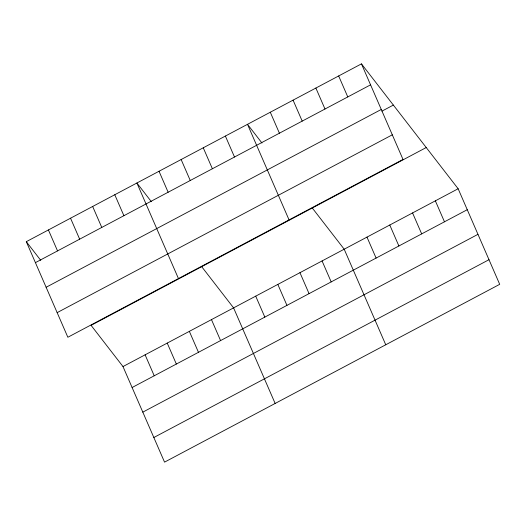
<?xml version="1.0" encoding="UTF-8"?>
<svg xmlns="http://www.w3.org/2000/svg" width="526" height="526" viewBox="0 0 526 526"><rect width="100%" height="100%" fill="white"/><g stroke="black" fill="none" stroke-linecap="round" stroke-linejoin="round"><path stroke-width="0.79" d="M361.454 63.87L403.008 159.444L67.854 337.251L26.3 241.677L361.454 63.87L458.146 188.749L499.7 284.323L164.546 462.13L122.992 366.556L91.083 325.351L426.238 147.536M35.413 262.645L370.574 84.837M46.124 287.268L381.278 109.454M381.968 111.124L393.363 105.082M57.15 312.635L392.304 134.82M122.992 366.556L458.146 188.749M132.105 387.524L467.259 209.71M142.809 412.141L477.963 234.333M153.842 437.507L488.996 259.699M261.961 143L247.503 124.327L289.057 219.901M312.286 207.994L344.195 249.206L385.749 344.773M151.356 201.675L136.898 183.002L178.459 278.576M201.682 266.669L233.59 307.881L275.144 403.449M26.3 241.677L40.758 260.35M435.357 200.84L444.47 221.801M412.562 212.931L421.681 233.892M338.665 75.961L347.778 96.929M389.773 225.023L398.886 245.984M315.876 88.052L324.989 109.02M366.984 237.114L376.097 258.075M293.081 100.144L302.2 121.111M270.292 112.235L279.411 133.203M322.07 260.942L331.189 281.903M299.951 272.672L309.064 293.639M225.384 136.063L234.497 157.024M277.833 284.408L286.946 305.376M203.26 147.799L212.379 168.761M255.708 296.145L264.828 317.112M181.141 159.536L190.254 180.497M159.023 171.266L168.136 192.233M211.472 319.617L220.585 340.578M189.347 331.354L198.466 352.315M114.78 194.738L123.899 215.706M167.229 343.083L176.348 364.051M92.661 206.475L101.774 227.436M145.11 354.82L154.223 375.788M70.543 218.211L79.656 239.172M48.418 229.947L57.538 250.909"/></g></svg>
